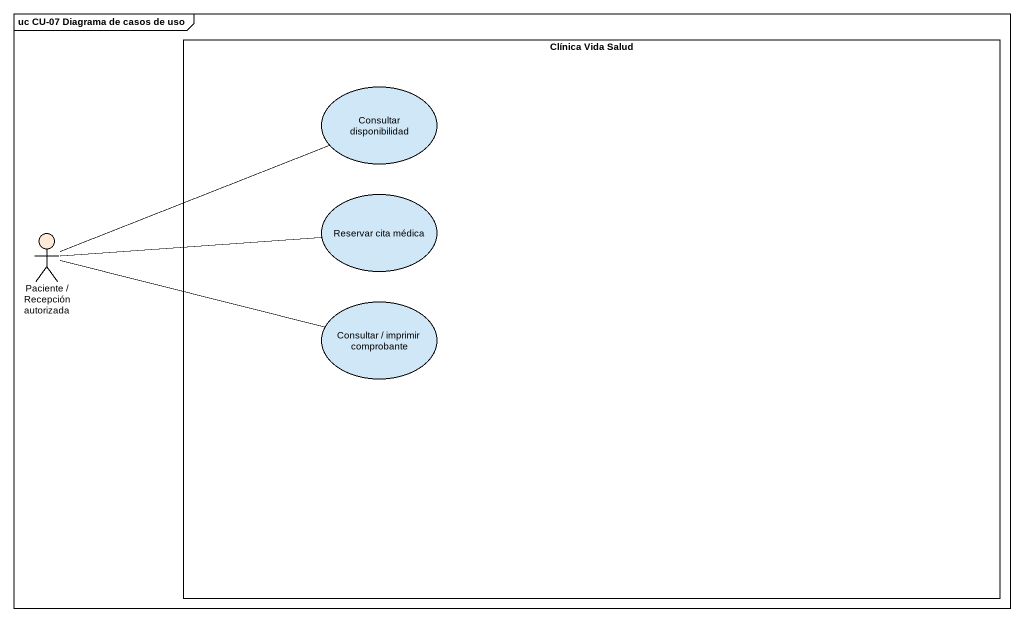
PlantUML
@startuml
mainframe uc CU-07 Diagrama de casos de uso
rectangle "Clínica Vida Salud" as Clínica_Vida_Salud #FFFFFF {
  usecase "Consultar disponibilidad" as Consultar_disponibilidad #CFE7F7
  usecase "Reservar cita médica" as Reservar_cita_médica #CFE7F7
  usecase "Consultar / imprimir comprobante" as Consultar_imprimir #CFE7F7
}
actor "Paciente / Recepción autorizada" as Paciente_Recepción #FFEAD7
Paciente_Recepción -right- Consultar_disponibilidad
Paciente_Recepción -right- Reservar_cita_médica
Paciente_Recepción -right- Consultar_imprimir
@enduml
